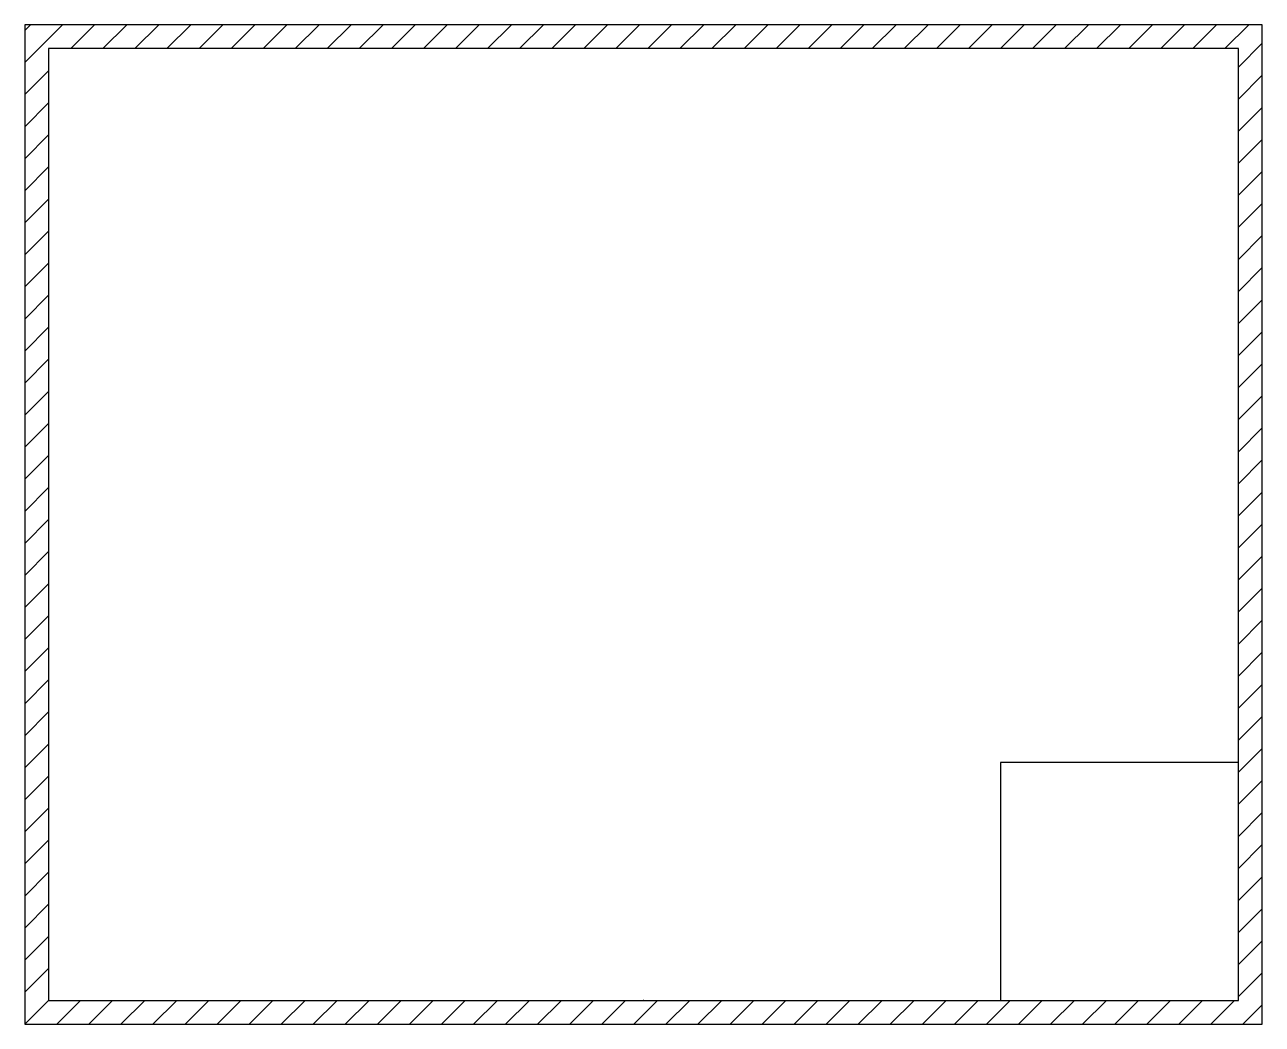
# Model space of a CAD drawing. Header units: metres. Extents: x -200 to 10200, y -200 to 8200.
import ezdxf

# ---------------------------------------------------------------- set-up
doc = ezdxf.new("R2010")
doc.units = ezdxf.units.M
for name, color, linetype in [('BUILDING_WALL', 8, 'Continuous'), ('SHOP_BOUNDARY', 3, 'Continuous'), ('TILE_ORIGIN_PT', 5, 'Continuous'), ('WET_AREA', 1, 'Continuous')]:
    doc.layers.add(name, color=color, linetype=linetype)

msp = doc.modelspace()

# ---------------------------------------------------------------- hatches: boundary and pattern name
at = {"layer": 'BUILDING_WALL'}
h = msp.add_hatch(dxfattribs=at)
h.set_pattern_fill('ANSI31', scale=60)
h.paths.add_polyline_path([(-200, -200), (10200, -200), (10200, 8200), (-200, 8200)])
h.paths.add_polyline_path([(0, 0), (10000, 0), (10000, 8000), (0, 8000)])

# ---------------------------------------------------------------- linework, layer by layer
for points in [[(-200, -200), (10200, -200), (10200, 8200), (-200, 8200)], [(0, 0), (10000, 0), (10000, 8000), (0, 8000)]]:
    msp.add_lwpolyline(points, close=True, dxfattribs=at)
at = {"layer": 'SHOP_BOUNDARY'}
msp.add_lwpolyline([(0, 0), (10000, 0), (10000, 8000), (0, 8000)], close=True, dxfattribs=at)
at = {"layer": 'TILE_ORIGIN_PT'}
msp.add_point((5000, 0), dxfattribs=at)
at = {"layer": 'WET_AREA'}
msp.add_lwpolyline([(8000, 0), (10000, 0), (10000, 2000), (8000, 2000)], close=True, dxfattribs=at)

doc.saveas('drawing.dxf')
